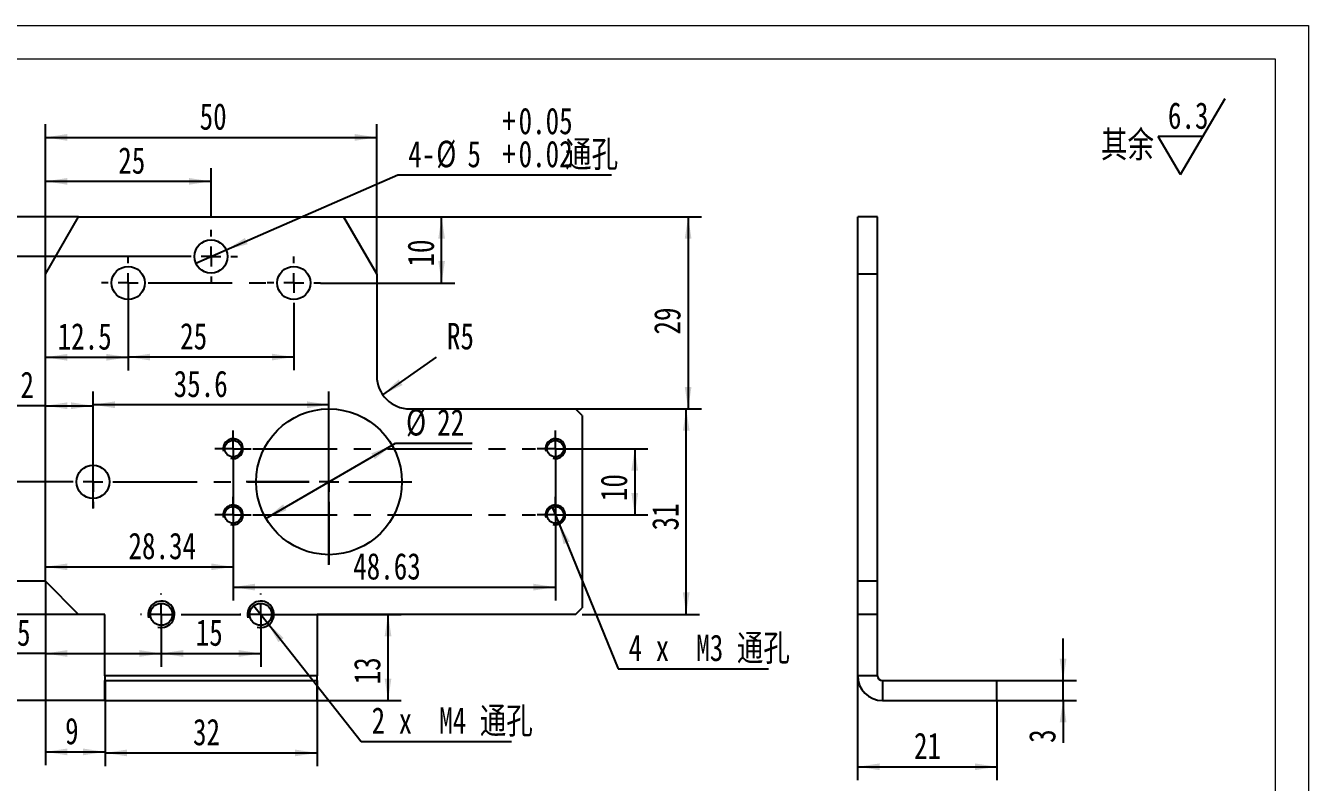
# Model space of a CAD drawing. Header units: millimetres. Extents: x 0 to 297, y 0 to 210.
# Drawn here: x 103.4 to 297, y 95.8 to 210 of the extents above; entities that cross this region are included whole.
import ezdxf

# ---------------------------------------------------------------- set-up
doc = ezdxf.new("R2010")
doc.units = ezdxf.units.MM
doc.linetypes.add('CENTERX2', pattern=[20.32, 12.7, -2.54, 2.54, -2.54])
for name, color, linetype in [('02', 1, 'Continuous'), ('05', 4, 'CENTERX2'), ('06', 5, 'Continuous'), ('12', 3, 'Continuous')]:
    doc.layers.add(name, color=color, linetype=linetype)
doc.styles.add('SLDTEXTSTYLE0', font='HYSWLONGFANGSONG.TTF', dxfattribs={"bigfont": 'bigfont'})
doc.styles.add('SLDTEXTSTYLE1', font='HYSWLONGFANGSONG.TTF')
doc.dimstyles.new('SLDDIMSTYLE0', dxfattribs={"dimtxt": 4, "dimasz": 3.302, "dimexe": 0, "dimexo": 0.0625, "dimgap": 1, "dimtad": 2, "dimrnd": 1e-09, "dimzin": 12, "dimdsep": 46, "dimtxsty": 'SLDTEXTSTYLE1', "dimsah": 1, "dimcen": 0.09, "dimadec": 0, "dimazin": 3, "dimtfac": 1, "dimtofl": 0, "dimtmove": 0, "dimatfit": 3, "dimfxl": 1, "dimfrac": 2, "dimtolj": 1, "dimtzin": 12, "dimarcsym": 0})
doc.dimstyles.new('SLDDIMSTYLE1', dxfattribs={"dimtxt": 4, "dimasz": 3.302, "dimexe": 0, "dimexo": 0.0625, "dimgap": 1, "dimtad": 2, "dimrnd": 1e-09, "dimzin": 12, "dimdsep": 46, "dimtxsty": 'SLDTEXTSTYLE1', "dimsah": 1, "dimcen": 0.09, "dimadec": 0, "dimazin": 3, "dimtfac": 1, "dimtmove": 0, "dimatfit": 0, "dimfxl": 1, "dimfrac": 2, "dimtolj": 1, "dimtzin": 12, "dimarcsym": 0})
doc.dimstyles.new('SLDDIMSTYLE2', dxfattribs={"dimtxt": 4, "dimasz": 3.302, "dimexe": 0, "dimexo": 0.0625, "dimgap": 1, "dimtad": 0, "dimtih": 1, "dimtoh": 1, "dimrnd": 1e-09, "dimzin": 12, "dimdsep": 46, "dimtxsty": 'SLDTEXTSTYLE1', "dimblk1": 'NONE', "dimsah": 1, "dimcen": 0, "dimadec": 0, "dimazin": 3, "dimtol": 1, "dimtp": 0.05, "dimtm": -0.02, "dimtfac": 1, "dimtmove": 0, "dimatfit": 3, "dimldrblk": 'NONE', "dimfxl": 1, "dimfrac": 2, "dimtolj": 1, "dimarcsym": 0})
doc.dimstyles.new('SLDDIMSTYLE3', dxfattribs={"dimtxt": 4, "dimasz": 3.302, "dimexe": 0, "dimexo": 0.0625, "dimgap": 1, "dimtad": 0, "dimtih": 1, "dimtoh": 1, "dimrnd": 1e-09, "dimzin": 12, "dimdsep": 46, "dimtxsty": 'SLDTEXTSTYLE1', "dimsah": 1, "dimcen": 0, "dimadec": 0, "dimazin": 3, "dimtfac": 1, "dimtmove": 0, "dimatfit": 3, "dimfxl": 1, "dimfrac": 2, "dimtolj": 1, "dimtzin": 12, "dimarcsym": 0})
doc.dimstyles.new('SLDDIMSTYLE4', dxfattribs={"dimtxt": 4, "dimasz": 3.302, "dimexe": 0, "dimexo": 0.0625, "dimgap": 1, "dimtad": 0, "dimtih": 1, "dimtoh": 1, "dimrnd": 1e-09, "dimzin": 12, "dimdsep": 46, "dimtxsty": 'SLDTEXTSTYLE1', "dimsah": 1, "dimcen": 0, "dimadec": 0, "dimazin": 3, "dimtfac": 1, "dimtofl": 0, "dimtmove": 1, "dimatfit": 3, "dimfxl": 1, "dimfrac": 2, "dimtolj": 1, "dimtzin": 12, "dimarcsym": 0})
doc.dimstyles.new('SLDDIMSTYLE5', dxfattribs={"dimtxt": 4, "dimasz": 3.302, "dimexe": 0, "dimexo": 0.0625, "dimgap": 1, "dimtad": 0, "dimtih": 1, "dimtoh": 1, "dimdec": 0, "dimrnd": 1e-09, "dimzin": 12, "dimdsep": 46, "dimtxsty": 'SLDTEXTSTYLE1', "dimblk1": 'NONE', "dimsah": 1, "dimcen": 0, "dimadec": 0, "dimazin": 3, "dimtfac": 1, "dimtmove": 0, "dimatfit": 3, "dimldrblk": 'NONE', "dimfxl": 1, "dimfrac": 2, "dimtolj": 1, "dimtzin": 12, "dimarcsym": 0})

# ---------------------------------------------------------------- blocks, each defined once
blk = doc.blocks.new('SW_SFSYMBOL_0')
at = {"layer": '12', "color": 0}
for p, q in [((1.88, -5.71), (8.62, 5.71)), ((1.88, -5.71), (-1.49, 0)), ((5.25, 0), (-1.49, 0))]:
    blk.add_line(p, q, dxfattribs=at)
at = {"layer": '12', "color": 0, "insert": (0, 5.16), "char_height": 4, "attachment_point": 1, "style": 'SLDTEXTSTYLE1'}
blk.add_mtext('6.3', dxfattribs=at)
blk = doc.blocks.new('_D')
at = {"layer": '12', "transparency": 16777216}
for p, q in [((115.42, 111.17), (115.42, 98.26)), ((147.42, 111.17), (147.42, 98.26)), ((115.42, 100.26), (147.42, 100.26))]:
    blk.add_line(p, q, dxfattribs=at)
for points in [[(115.42, 100.26), (118.72, 99.76), (118.72, 100.77)], [(147.42, 100.26), (144.11, 100.77), (144.11, 99.76)]]:
    blk.add_solid(points, dxfattribs=at)
at = {"layer": '12', "transparency": 16777216, "insert": (128.7, 105.42, -10.5), "char_height": 4, "attachment_point": 1, "style": 'SLDTEXTSTYLE1'}
blk.add_mtext('32', dxfattribs=at)
blk = doc.blocks.new('_D_1')
at = {"layer": '12', "transparency": 16777216}
for p, q in [((106.42, 172.51), (106.42, 188.51)), ((131.42, 181.17), (131.42, 188.51)), ((131.42, 186.51), (106.42, 186.51))]:
    blk.add_line(p, q, dxfattribs=at)
for points in [[(106.42, 186.51), (109.72, 186), (109.72, 187.01)], [(131.42, 186.51), (128.11, 187.01), (128.11, 186)]]:
    blk.add_solid(points, dxfattribs=at)
at = {"layer": '12', "transparency": 16777216, "insert": (117.42, 191.66, -10.5), "char_height": 4, "attachment_point": 1, "style": 'SLDTEXTSTYLE1'}
blk.add_mtext('25', dxfattribs=at)
blk = doc.blocks.new('_D_2')
at = {"layer": '12', "transparency": 16777216}
for p, q in [((92.89, 126.17), (92.89, 132.52)), ((106.42, 126.17), (90.89, 126.17)), ((92.89, 126.17), (92.89, 121.17)), ((111.42, 121.17), (90.89, 121.17)), ((92.89, 121.17), (92.89, 114.82))]:
    blk.add_line(p, q, dxfattribs=at)
for points in [[(92.89, 126.17), (93.4, 129.48), (92.38, 129.48)], [(92.89, 121.17), (92.38, 117.87), (93.4, 117.87)]]:
    blk.add_solid(points, dxfattribs=at)
at = {"layer": '12', "transparency": 16777216, "insert": (87.73, 122.09, -10.5), "char_height": 4, "attachment_point": 1, "rotation": 90, "style": 'SLDTEXTSTYLE1'}
blk.add_mtext('5', dxfattribs=at)
blk = doc.blocks.new('_D_3')
at = {"layer": '12', "transparency": 16777216}
for p, q in [((111.42, 181.17), (83.44, 181.17)), ((85.44, 181.17), (85.44, 121.17)), ((111.42, 121.17), (83.44, 121.17))]:
    blk.add_line(p, q, dxfattribs=at)
for points in [[(85.44, 181.17), (84.93, 177.87), (85.94, 177.87)], [(85.44, 121.17), (85.94, 124.48), (84.93, 124.48)]]:
    blk.add_solid(points, dxfattribs=at)
at = {"layer": '12', "transparency": 16777216, "insert": (80.28, 145.01, -10.5), "char_height": 4, "attachment_point": 1, "rotation": 90, "style": 'SLDTEXTSTYLE1'}
blk.add_mtext('60', dxfattribs=at)
blk = doc.blocks.new('_D_4')
at = {"layer": '12', "transparency": 16777216}
for p, q in [((187.42, 152.17), (205.13, 152.17)), ((203.13, 121.17), (203.13, 152.17)), ((187.42, 121.17), (205.13, 121.17))]:
    blk.add_line(p, q, dxfattribs=at)
for points in [[(203.13, 152.17), (202.62, 148.87), (203.64, 148.87)], [(203.13, 121.17), (203.64, 124.48), (202.62, 124.48)]]:
    blk.add_solid(points, dxfattribs=at)
at = {"layer": '12', "transparency": 16777216, "insert": (197.97, 133.83, -10.5), "char_height": 4, "attachment_point": 1, "rotation": 90, "style": 'SLDTEXTSTYLE1'}
blk.add_mtext('31', dxfattribs=at)
blk = doc.blocks.new('_D_5')
at = {"layer": '12', "transparency": 16777216}
for p, q in [((113.62, 137.17), (113.62, 154.8)), ((149.22, 128.67), (149.22, 154.8)), ((149.22, 152.8), (113.62, 152.8))]:
    blk.add_line(p, q, dxfattribs=at)
for points in [[(113.62, 152.8), (116.92, 152.29), (116.92, 153.31)], [(149.22, 152.8), (145.91, 153.31), (145.91, 152.29)]]:
    blk.add_solid(points, dxfattribs=at)
at = {"layer": '12', "transparency": 16777216, "insert": (125.78, 157.96, -10.5), "char_height": 4, "attachment_point": 1, "style": 'SLDTEXTSTYLE1'}
blk.add_mtext('35.6', dxfattribs=at)
blk = doc.blocks.new('_D_6')
at = {"layer": '12', "transparency": 16777216}
for p, q in [((111.42, 181.17), (90.89, 181.17)), ((92.89, 181.17), (92.89, 141.17)), ((109.62, 141.17), (90.89, 141.17))]:
    blk.add_line(p, q, dxfattribs=at)
for points in [[(92.89, 181.17), (92.38, 177.87), (93.4, 177.87)], [(92.89, 141.17), (93.4, 144.48), (92.38, 144.48)]]:
    blk.add_solid(points, dxfattribs=at)
at = {"layer": '12', "transparency": 16777216, "insert": (87.73, 154.68, -10.5), "char_height": 4, "attachment_point": 1, "rotation": 90, "style": 'SLDTEXTSTYLE1'}
blk.add_mtext('40', dxfattribs=at)
blk = doc.blocks.new('_D_7')
at = {"layer": '12', "transparency": 16777216}
for p, q in [((101.45, 181.17), (101.45, 187.52)), ((111.42, 181.17), (99.45, 181.17)), ((101.45, 175.17), (101.45, 181.17)), ((127.42, 175.17), (99.45, 175.17)), ((101.45, 175.17), (101.45, 168.82))]:
    blk.add_line(p, q, dxfattribs=at)
for points in [[(101.45, 181.17), (101.96, 184.48), (100.94, 184.48)], [(101.45, 175.17), (100.94, 171.87), (101.96, 171.87)]]:
    blk.add_solid(points, dxfattribs=at)
at = {"layer": '12', "transparency": 16777216, "insert": (96.3, 176.64, -10.5), "char_height": 4, "attachment_point": 1, "rotation": 90, "style": 'SLDTEXTSTYLE1'}
blk.add_mtext('6', dxfattribs=at)
blk = doc.blocks.new('_D_8')
at = {"layer": '12', "transparency": 16777216}
for p, q in [((133.71, 176.17), (159.6, 187.47)), ((159.6, 187.47), (191.84, 187.47)), ((129.12, 174.17), (133.71, 176.17))]:
    blk.add_line(p, q, dxfattribs=at)
blk.add_solid([(133.71, 176.17), (136.94, 177.03), (136.53, 177.96)], dxfattribs=at)
at = {"layer": '12', "transparency": 16777216, "char_height": 4, "attachment_point": 1}
for s, insert, style in [('0.05', (177.83, 197.62, -10.5), 'SLDTEXTSTYLE1'), ('+', (175.37, 197.62, -10.5), 'SLDTEXTSTYLE1'), ('4-', (161.19, 192.63, -10.5), 'SLDTEXTSTYLE1'), ('%%c', (165.41, 192.64, -10.5), 'SLDTEXTSTYLE1'), ('5', (170.11, 192.63, -10.5), 'SLDTEXTSTYLE1'), ('+', (175.37, 192.64, -10.5), 'SLDTEXTSTYLE1'), ('0.02', (177.83, 192.64, -10.5), 'SLDTEXTSTYLE1'), ('通孔', (184.85, 192.63, -10.5), 'SLDTEXTSTYLE0')]:
    blk.add_mtext(s, dxfattribs=dict(at, insert=insert, style=style))
blk = doc.blocks.new('_NONE')
blk = doc.blocks.new('_D_9')
at = {"layer": '12', "transparency": 16777216}
for p, q in [((118.92, 167.17), (118.92, 158)), ((143.92, 167.17), (143.92, 158)), ((143.92, 160), (118.92, 160))]:
    blk.add_line(p, q, dxfattribs=at)
for points in [[(118.92, 160), (122.22, 159.49), (122.22, 160.5)], [(143.92, 160), (140.61, 160.5), (140.61, 159.49)]]:
    blk.add_solid(points, dxfattribs=at)
at = {"layer": '12', "transparency": 16777216, "insert": (126.76, 165.15, -10.5), "char_height": 4, "attachment_point": 1, "style": 'SLDTEXTSTYLE1'}
blk.add_mtext('25', dxfattribs=at)
blk = doc.blocks.new('_D_10')
at = {"layer": '12', "transparency": 16777216}
for p, q in [((151.42, 181.17), (168.22, 181.17)), ((166.22, 171.17), (166.22, 181.17)), ((147.92, 171.17), (168.22, 171.17))]:
    blk.add_line(p, q, dxfattribs=at)
for points in [[(166.22, 181.17), (165.71, 177.87), (166.72, 177.87)], [(166.22, 171.17), (166.72, 174.48), (165.71, 174.48)]]:
    blk.add_solid(points, dxfattribs=at)
at = {"layer": '12', "transparency": 16777216, "insert": (161.06, 173.65, -10.5), "char_height": 4, "attachment_point": 1, "rotation": 90, "style": 'SLDTEXTSTYLE1'}
blk.add_mtext('10', dxfattribs=at)
blk = doc.blocks.new('_D_11')
at = {"layer": '12', "transparency": 16777216}
for p, q in [((139.7, 135.66), (158.74, 146.68)), ((158.74, 146.68), (159.26, 146.99)), ((159.26, 146.99), (170.81, 146.99))]:
    blk.add_line(p, q, dxfattribs=at)
for points in [[(158.74, 146.68), (155.62, 145.47), (156.13, 144.59)], [(139.7, 135.66), (142.81, 136.88), (142.3, 137.76)]]:
    blk.add_solid(points, dxfattribs=at)
at = {"layer": '12', "transparency": 16777216, "char_height": 4, "attachment_point": 1, "style": 'SLDTEXTSTYLE1'}
for s, insert in [('%%c', (160.85, 152.16, -7.5)), ('22', (165.55, 152.14, -7.5))]:
    blk.add_mtext(s, dxfattribs=dict(at, insert=insert))
blk = doc.blocks.new('_D_12')
at = {"layer": '12', "transparency": 16777216}
blk.add_line((157.33, 154.3), (165.43, 160), dxfattribs=at)
blk.add_solid([(157.33, 154.3), (160.32, 155.78), (159.73, 156.61)], dxfattribs=at)
at = {"layer": '12', "transparency": 16777216, "insert": (167.02, 165.15, -7.5), "char_height": 4, "attachment_point": 1, "style": 'SLDTEXTSTYLE1'}
blk.add_mtext('R5', dxfattribs=at)
blk = doc.blocks.new('_D_13')
at = {"layer": '12', "transparency": 16777216}
for p, q in [((111.42, 181.17), (76.42, 181.17)), ((78.42, 108.17), (78.42, 181.17)), ((115.42, 108.17), (76.42, 108.17))]:
    blk.add_line(p, q, dxfattribs=at)
for points in [[(78.42, 181.17), (77.91, 177.87), (78.92, 177.87)], [(78.42, 108.17), (78.92, 111.48), (77.91, 111.48)]]:
    blk.add_solid(points, dxfattribs=at)
at = {"layer": '12', "transparency": 16777216, "insert": (73.26, 142.36, -10.5), "char_height": 4, "attachment_point": 1, "rotation": 90, "style": 'SLDTEXTSTYLE1'}
blk.add_mtext('73', dxfattribs=at)
blk = doc.blocks.new('_D_14')
at = {"layer": '12', "transparency": 16777216}
for p, q in [((118.92, 171.17), (118.92, 157.96)), ((106.42, 159.96), (118.92, 159.96))]:
    blk.add_line(p, q, dxfattribs=at)
for points in [[(106.42, 159.96), (109.72, 159.45), (109.72, 160.47)], [(118.92, 159.96), (115.61, 160.47), (115.61, 159.45)]]:
    blk.add_solid(points, dxfattribs=at)
at = {"layer": '12', "transparency": 16777216, "insert": (108.27, 165.12, -10.5), "char_height": 4, "attachment_point": 1, "style": 'SLDTEXTSTYLE1'}
blk.add_mtext('12.5', dxfattribs=at)
blk = doc.blocks.new('_D_15')
at = {"layer": '12', "transparency": 16777216}
for p, q in [((113.62, 141.17), (113.62, 154.65)), ((106.42, 152.65), (98.58, 152.65)), ((106.42, 152.65), (113.62, 152.65))]:
    blk.add_line(p, q, dxfattribs=at)
for points in [[(106.42, 152.65), (109.72, 152.14), (109.72, 153.16)], [(113.62, 152.65), (110.31, 153.16), (110.31, 152.14)]]:
    blk.add_solid(points, dxfattribs=at)
at = {"layer": '12', "transparency": 16777216, "insert": (98.58, 157.81, -10.5), "char_height": 4, "attachment_point": 1, "style": 'SLDTEXTSTYLE1'}
blk.add_mtext('7.2', dxfattribs=at)
blk = doc.blocks.new('_D_16')
at = {"layer": '12', "transparency": 16777216}
for p, q in [((106.42, 126.17), (106.42, 98.42)), ((115.42, 108.17), (115.42, 98.42)), ((106.42, 100.42), (115.42, 100.42))]:
    blk.add_line(p, q, dxfattribs=at)
for points in [[(106.42, 100.42), (109.72, 99.91), (109.72, 100.93)], [(115.42, 100.42), (112.11, 100.93), (112.11, 99.91)]]:
    blk.add_solid(points, dxfattribs=at)
at = {"layer": '12', "transparency": 16777216, "insert": (109.4, 105.57, -10.5), "char_height": 4, "attachment_point": 1, "style": 'SLDTEXTSTYLE1'}
blk.add_mtext('9', dxfattribs=at)
blk = doc.blocks.new('_D_17')
at = {"layer": '12', "transparency": 16777216}
for p, q in [((151.42, 181.17), (205.42, 181.17)), ((203.42, 181.17), (203.42, 152.17)), ((186.42, 152.17), (205.42, 152.17))]:
    blk.add_line(p, q, dxfattribs=at)
for points in [[(203.42, 181.17), (202.91, 177.87), (203.92, 177.87)], [(203.42, 152.17), (203.92, 155.48), (202.91, 155.48)]]:
    blk.add_solid(points, dxfattribs=at)
at = {"layer": '12', "transparency": 16777216, "insert": (198.26, 163.39, -10.5), "char_height": 4, "attachment_point": 1, "rotation": 90, "style": 'SLDTEXTSTYLE1'}
blk.add_mtext('29', dxfattribs=at)
blk = doc.blocks.new('_D_18')
at = {"layer": '12', "transparency": 16777216}
for p, q in [((106.42, 172.51), (106.42, 195.14)), ((156.42, 172.51), (156.42, 195.14)), ((106.42, 193.14), (156.42, 193.14))]:
    blk.add_line(p, q, dxfattribs=at)
for points in [[(106.42, 193.14), (109.72, 192.63), (109.72, 193.65)], [(156.42, 193.14), (153.11, 193.65), (153.11, 192.63)]]:
    blk.add_solid(points, dxfattribs=at)
at = {"layer": '12', "transparency": 16777216, "insert": (129.7, 198.3, -10.5), "char_height": 4, "attachment_point": 1, "style": 'SLDTEXTSTYLE1'}
blk.add_mtext('50', dxfattribs=at)
blk = doc.blocks.new('_D_19')
at = {"layer": '12', "transparency": 16777216}
for p, q in [((183.38, 146.17), (197.36, 146.17)), ((195.36, 146.17), (195.36, 136.17)), ((183.38, 136.17), (197.36, 136.17))]:
    blk.add_line(p, q, dxfattribs=at)
for points in [[(195.36, 146.17), (194.85, 142.87), (195.87, 142.87)], [(195.36, 136.17), (195.87, 139.48), (194.85, 139.48)]]:
    blk.add_solid(points, dxfattribs=at)
at = {"layer": '12', "transparency": 16777216, "insert": (190.21, 138.26, -10.5), "char_height": 4, "attachment_point": 1, "rotation": 90, "style": 'SLDTEXTSTYLE1'}
blk.add_mtext('10', dxfattribs=at)
blk = doc.blocks.new('_D_20')
at = {"layer": '12', "transparency": 16777216}
for p, q in [((134.75, 146.17), (134.75, 123.28)), ((183.38, 146.17), (183.38, 123.28)), ((134.75, 125.28), (183.38, 125.28))]:
    blk.add_line(p, q, dxfattribs=at)
for points in [[(134.75, 125.28), (138.05, 124.77), (138.05, 125.79)], [(183.38, 125.28), (180.08, 125.79), (180.08, 124.77)]]:
    blk.add_solid(points, dxfattribs=at)
at = {"layer": '12', "transparency": 16777216, "insert": (152.87, 130.43, -10.5), "char_height": 4, "attachment_point": 1, "style": 'SLDTEXTSTYLE1'}
blk.add_mtext('48.63', dxfattribs=at)
blk = doc.blocks.new('_D_21')
at = {"layer": '12', "transparency": 16777216}
for p, q in [((134.75, 136.17), (134.75, 126.34)), ((106.42, 128.34), (134.75, 128.34))]:
    blk.add_line(p, q, dxfattribs=at)
for points in [[(106.42, 128.34), (109.72, 127.84), (109.72, 128.85)], [(134.75, 128.34), (131.45, 128.85), (131.45, 127.84)]]:
    blk.add_solid(points, dxfattribs=at)
at = {"layer": '12', "transparency": 16777216, "insert": (118.96, 133.5, -10.5), "char_height": 4, "attachment_point": 1, "style": 'SLDTEXTSTYLE1'}
blk.add_mtext('28.34', dxfattribs=at)
blk = doc.blocks.new('_D_22')
at = {"layer": '12', "transparency": 16777216}
for p, q in [((138.92, 121.17), (160.13, 121.17)), ((158.13, 108.17), (158.13, 121.17)), ((147.42, 108.17), (160.13, 108.17))]:
    blk.add_line(p, q, dxfattribs=at)
for points in [[(158.13, 121.17), (157.62, 117.87), (158.64, 117.87)], [(158.13, 108.17), (158.64, 111.48), (157.62, 111.48)]]:
    blk.add_solid(points, dxfattribs=at)
at = {"layer": '12', "transparency": 16777216, "insert": (152.97, 110.61, -10.5), "char_height": 4, "attachment_point": 1, "rotation": 90, "style": 'SLDTEXTSTYLE1'}
blk.add_mtext('13', dxfattribs=at)
blk = doc.blocks.new('_D_23')
at = {"layer": '12', "transparency": 16777216}
for p, q in [((123.92, 121.17), (123.92, 113.27)), ((138.92, 121.17), (138.92, 113.27)), ((123.92, 115.27), (138.92, 115.27))]:
    blk.add_line(p, q, dxfattribs=at)
for points in [[(123.92, 115.27), (127.22, 114.76), (127.22, 115.78)], [(138.92, 115.27), (135.61, 115.78), (135.61, 114.76)]]:
    blk.add_solid(points, dxfattribs=at)
at = {"layer": '12', "transparency": 16777216, "insert": (129.11, 120.43, -10.5), "char_height": 4, "attachment_point": 1, "style": 'SLDTEXTSTYLE1'}
blk.add_mtext('15', dxfattribs=at)
blk = doc.blocks.new('_D_24')
at = {"layer": '12', "transparency": 16777216}
for p, q in [((106.42, 126.17), (106.42, 113.27)), ((123.92, 121.17), (123.92, 113.27)), ((106.42, 115.27), (96.02, 115.27)), ((106.42, 115.27), (123.92, 115.27))]:
    blk.add_line(p, q, dxfattribs=at)
for points in [[(106.42, 115.27), (109.72, 114.76), (109.72, 115.78)], [(123.92, 115.27), (120.61, 115.78), (120.61, 114.76)]]:
    blk.add_solid(points, dxfattribs=at)
at = {"layer": '12', "transparency": 16777216, "insert": (96.02, 120.43, -10.5), "char_height": 4, "attachment_point": 1, "style": 'SLDTEXTSTYLE1'}
blk.add_mtext('17.5', dxfattribs=at)
blk = doc.blocks.new('_D_25')
at = {"layer": '12', "transparency": 16777216}
for p, q in [((182.91, 137.33), (183.85, 135.02)), ((183.85, 135.02), (192.85, 112.97)), ((192.85, 112.97), (215.56, 112.97))]:
    blk.add_line(p, q, dxfattribs=at)
blk.add_solid([(183.85, 135.02), (184.63, 131.77), (185.57, 132.15)], dxfattribs=at)
at = {"layer": '12', "transparency": 16777216, "insert": (194.44, 118.13, -10.5), "char_height": 4, "attachment_point": 1, "style": 'SLDTEXTSTYLE0'}
blk.add_mtext('4 x  M3 通孔', dxfattribs=at)
blk = doc.blocks.new('_D_26')
at = {"layer": '12', "transparency": 16777216}
for p, q in [((137.89, 122.47), (139.94, 119.88)), ((139.94, 119.88), (154.06, 101.99)), ((154.06, 101.99), (176.77, 101.99))]:
    blk.add_line(p, q, dxfattribs=at)
blk.add_solid([(139.94, 119.88), (141.59, 116.97), (142.38, 117.6)], dxfattribs=at)
at = {"layer": '12', "transparency": 16777216, "insert": (155.65, 107.15, -10.5), "char_height": 4, "attachment_point": 1, "style": 'SLDTEXTSTYLE0'}
blk.add_mtext('2 x  M4 通孔', dxfattribs=at)
blk = doc.blocks.new('SW_CENTERMARKSYMBOL_0')
at = {"layer": '05', "color": 0}
for p, q in [((0, 3), (0, 4)), ((-3, 0), (-4, 0)), ((0, 0), (-1.5, 0)), ((0, 0), (0, 1.5)), ((0, 0), (0, -1.5)), ((0, 0), (1.5, 0)), ((3, 0), (4, 0)), ((0, -3), (0, -4))]:
    blk.add_line(p, q, dxfattribs=at)
blk = doc.blocks.new('SW_CENTERMARKSYMBOL_1')
at = {"layer": '05', "color": 0}
for p, q in [((0, 3), (0, 4)), ((-3, 0), (-4, 0)), ((0, 0), (-1.5, 0)), ((0, 0), (0, 1.5)), ((0, 0), (0, -1.5)), ((0, 0), (1.5, 0)), ((3, 0), (4, 0)), ((0, -3), (0, -4))]:
    blk.add_line(p, q, dxfattribs=at)
blk = doc.blocks.new('SW_CENTERMARKSYMBOL_2')
at = {"layer": '05', "color": 0}
for p, q in [((0, 3), (0, 4)), ((-3, 0), (-4, 0)), ((0, 0), (-1.5, 0)), ((0, 0), (0, 1.5)), ((0, 0), (0, -1.5)), ((0, 0), (1.5, 0)), ((3, 0), (4, 0)), ((0, -3), (0, -4))]:
    blk.add_line(p, q, dxfattribs=at)
blk = doc.blocks.new('SW_CENTERMARKSYMBOL_3')
at = {"layer": '05', "color": 0}
for p, q in [((0, 3), (0, 4)), ((-3, 0), (-4, 0)), ((0, 0), (-1.5, 0)), ((0, 0), (0, 1.5)), ((0, 0), (0, -1.5)), ((0, 0), (1.5, 0)), ((3, 0), (4, 0)), ((0, -3), (0, -4))]:
    blk.add_line(p, q, dxfattribs=at)
blk = doc.blocks.new('SW_CENTERMARKSYMBOL_4')
at = {"layer": '05', "color": 0}
for p, q in [((0, 3), (0, 12.5)), ((-3, 0), (-12.5, 0)), ((0, 0), (-1.5, 0)), ((0, 0), (0, 1.5)), ((0, 0), (0, -1.5)), ((0, 0), (1.5, 0)), ((3, 0), (12.5, 0)), ((0, -3), (0, -12.5))]:
    blk.add_line(p, q, dxfattribs=at)
blk = doc.blocks.new('SW_CENTERMARKSYMBOL_5')
at = {"layer": '05', "color": 0}
for p, q in [((0, 1.5), (0, 2.75)), ((-1.5, 0), (-2.75, 0)), ((0, 0), (-1.5, 0)), ((0, 0), (0, 1.5)), ((0, 0), (0, -1.5)), ((0, 0), (1.5, 0)), ((1.5, 0), (2.75, 0)), ((0, -1.5), (0, -2.75))]:
    blk.add_line(p, q, dxfattribs=at)
blk = doc.blocks.new('SW_CENTERMARKSYMBOL_6')
at = {"layer": '05', "color": 0}
for p, q in [((0, 1.5), (0, 2.75)), ((-1.5, 0), (-2.75, 0)), ((0, 0), (-1.5, 0)), ((0, 0), (0, 1.5)), ((0, 0), (0, -1.5)), ((0, 0), (1.5, 0)), ((1.5, 0), (2.75, 0)), ((0, -1.5), (0, -2.75))]:
    blk.add_line(p, q, dxfattribs=at)
blk = doc.blocks.new('SW_CENTERMARKSYMBOL_7')
at = {"layer": '05', "color": 0}
for p, q in [((0, 1.5), (0, 2.75)), ((-1.5, 0), (-2.75, 0)), ((0, 0), (-1.5, 0)), ((0, 0), (0, 1.5)), ((0, 0), (0, -1.5)), ((0, 0), (1.5, 0)), ((1.5, 0), (2.75, 0)), ((0, -1.5), (0, -2.75))]:
    blk.add_line(p, q, dxfattribs=at)
blk = doc.blocks.new('SW_CENTERMARKSYMBOL_8')
at = {"layer": '05', "color": 0}
for p, q in [((0, 1.5), (0, 2.75)), ((-1.5, 0), (-2.75, 0)), ((0, 0), (-1.5, 0)), ((0, 0), (0, 1.5)), ((0, 0), (0, -1.5)), ((0, 0), (1.5, 0)), ((1.5, 0), (2.75, 0)), ((0, -1.5), (0, -2.75))]:
    blk.add_line(p, q, dxfattribs=at)
blk = doc.blocks.new('SW_CENTERMARKSYMBOL_9')
at = {"layer": '05', "color": 0}
for p, q in [((0, 3), (0, 3.15)), ((-3, 0), (-3.15, 0)), ((0, 0), (-1.5, 0)), ((0, 0), (0, 1.5)), ((0, 0), (0, -1.5)), ((0, 0), (1.5, 0)), ((3, 0), (3.15, 0)), ((0, -3), (0, -3.15))]:
    blk.add_line(p, q, dxfattribs=at)
blk = doc.blocks.new('SW_CENTERMARKSYMBOL_10')
at = {"layer": '05', "color": 0}
for p, q in [((0, 3), (0, 3.15)), ((-3, 0), (-3.15, 0)), ((0, 0), (-1.5, 0)), ((0, 0), (0, 1.5)), ((0, 0), (0, -1.5)), ((0, 0), (1.5, 0)), ((3, 0), (3.15, 0)), ((0, -3), (0, -3.15))]:
    blk.add_line(p, q, dxfattribs=at)
blk = doc.blocks.new('SW_CENTERMARKSYMBOL_11')
at = {"layer": '05', "color": 0}
for p, q in [((0, 3), (0, 4)), ((25, 3), (25, 4)), ((-3, 0), (-4, 0)), ((0, 0), (-1.5, 0)), ((0, 0), (0, 1.5)), ((0, 0), (0, -1.5)), ((0, 0), (1.5, 0)), ((3, 0), (22, 0)), ((25, 0), (23.5, 0)), ((25, 0), (25, 1.5)), ((25, 0), (25, -1.5)), ((25, 0), (26.5, 0)), ((28, 0), (29, 0)), ((0, -3), (0, -4)), ((25, -3), (25, -4)), ((30.3, -27), (30.3, -17.5)), ((-5.3, -27), (-5.3, -26)), ((-5.3, -30), (-5.3, -28.5)), ((30.3, -30), (30.3, -28.5)), ((-8.3, -30), (-9.3, -30)), ((-5.3, -30), (-6.8, -30)), ((-5.3, -30), (-5.3, -31.5)), ((-5.3, -30), (-3.8, -30)), ((-2.3, -30), (27.3, -30)), ((30.3, -30), (28.8, -30)), ((30.3, -30), (30.3, -31.5)), ((30.3, -30), (31.8, -30)), ((33.3, -30), (42.8, -30)), ((-5.3, -33), (-5.3, -34)), ((30.3, -33), (30.3, -42.5))]:
    blk.add_line(p, q, dxfattribs=at)
blk = doc.blocks.new('SW_CENTERMARKSYMBOL_12')
at = {"layer": '05', "color": 0}
for p, q in [((0, 1.5), (0, 2.75)), ((48.63, 1.5), (48.63, 2.75)), ((0, 0), (-1.5, 0)), ((0, 0), (0, 1.5)), ((0, 0), (1.5, 0)), ((0, 0), (0, -1.5)), ((3, 0), (45.63, 0)), ((48.63, 0), (47.13, 0)), ((48.63, 0), (48.63, 1.5)), ((48.63, 0), (50.13, 0)), ((48.63, 0), (48.63, -1.5)), ((50.13, 0), (51.38, 0)), ((-1.5, 0), (-2.75, 0)), ((0, -3), (0, -7)), ((48.63, -3), (48.63, -7)), ((0, -10), (0, -8.5)), ((48.63, -10), (48.63, -8.5)), ((-1.5, -10), (-2.75, -10)), ((0, -10), (-1.5, -10)), ((0, -10), (1.5, -10)), ((0, -10), (0, -11.5)), ((0, -11.5), (0, -12.75)), ((3, -10), (45.63, -10)), ((48.63, -10), (47.13, -10)), ((48.63, -10), (50.13, -10)), ((48.63, -10), (48.63, -11.5)), ((48.63, -11.5), (48.63, -12.75)), ((50.13, -10), (51.38, -10))]:
    blk.add_line(p, q, dxfattribs=at)
blk = doc.blocks.new('SW_CENTERMARKSYMBOL_13')
at = {"layer": '05', "color": 0}
for p, q in [((0, 3), (0, 3.15)), ((15, 3), (15, 3.15)), ((-3, 0), (-3.15, 0)), ((0, 0), (-1.5, 0)), ((0, 0), (0, 1.5)), ((0, 0), (0, -1.5)), ((0, 0), (1.5, 0)), ((3, 0), (12, 0)), ((15, 0), (15, 1.5)), ((15, 0), (13.5, 0)), ((15, 0), (15, -1.5)), ((15, 0), (16.5, 0)), ((18, 0), (18.15, 0)), ((0, -3), (0, -3.15)), ((15, -3), (15, -3.15))]:
    blk.add_line(p, q, dxfattribs=at)
blk = doc.blocks.new('_D_27')
at = {"layer": '12', "transparency": 16777216}
for p, q in [((229, 111.91), (229, 96.17)), ((250, 108.17), (250, 96.17)), ((229, 98.17), (250, 98.17))]:
    blk.add_line(p, q, dxfattribs=at)
for points in [[(229, 98.17), (232.3, 97.67), (232.3, 98.68)], [(250, 98.17), (246.7, 98.68), (246.7, 97.67)]]:
    blk.add_solid(points, dxfattribs=at)
at = {"layer": '12', "transparency": 16777216, "insert": (237.5, 103.33, 15.5), "char_height": 4, "attachment_point": 1, "style": 'SLDTEXTSTYLE1'}
blk.add_mtext('21', dxfattribs=at)
blk = doc.blocks.new('_D_28')
at = {"layer": '12', "transparency": 16777216}
for p, q in [((260, 111.17), (260, 117.52)), ((250, 111.17), (262, 111.17)), ((260, 108.17), (260, 111.17)), ((250, 108.17), (262, 108.17)), ((260, 108.17), (260, 101.78))]:
    blk.add_line(p, q, dxfattribs=at)
for points in [[(260, 111.17), (260.51, 114.48), (259.49, 114.48)], [(260, 108.17), (259.49, 104.87), (260.51, 104.87)]]:
    blk.add_solid(points, dxfattribs=at)
at = {"layer": '12', "transparency": 16777216, "insert": (254.85, 101.78, 15.5), "char_height": 4, "attachment_point": 1, "rotation": 90, "style": 'SLDTEXTSTYLE1'}
blk.add_mtext('3', dxfattribs=at)

msp = doc.modelspace()

# ---------------------------------------------------------------- linework, layer by layer
for p, q in [((106.416, 172.513), (111.416, 181.173)), ((111.416, 181.173), (151.416, 181.173)), ((151.416, 181.173), (156.416, 172.513)), ((232.003, 181.173), (229.003, 181.173)), ((229.003, 172.513), (229.003, 181.173)), ((232.003, 172.513), (232.003, 181.173)), ((106.416, 126.173), (106.416, 172.513)), ((156.416, 172.513), (156.416, 157.173)), ((232.003, 172.513), (229.003, 172.513)), ((229.003, 126.173), (229.003, 172.513)), ((232.003, 126.173), (232.003, 172.513)), ((161.416, 152.173), (186.416, 152.173)), ((187.416, 151.173), (186.416, 152.173)), ((187.416, 151.173), (187.416, 122.173)), ((111.416, 121.173), (106.416, 126.173)), ((232.003, 126.173), (229.003, 126.173)), ((229.003, 121.173), (229.003, 126.173)), ((232.003, 121.173), (232.003, 126.173)), ((186.416, 121.173), (187.416, 122.173)), ((115.416, 121.173), (111.416, 121.173)), ((115.416, 111.91), (115.416, 121.173)), ((186.416, 121.173), (147.416, 121.173)), ((147.416, 121.173), (147.416, 111.91)), ((232.003, 121.173), (229.003, 121.173)), ((229.003, 111.91), (229.003, 121.173)), ((232.003, 111.91), (232.003, 121.173)), ((115.416, 111.91), (115.416, 111.173)), ((147.416, 111.91), (115.416, 111.91)), ((115.416, 108.173), (115.416, 111.173)), ((115.416, 111.173), (147.416, 111.173)), ((147.416, 111.173), (147.416, 111.91)), ((147.416, 108.173), (147.416, 111.173)), ((232.003, 111.91), (229.003, 111.91)), ((232.739, 111.173), (232.739, 108.173)), ((232.739, 111.173), (250.003, 111.173)), ((250.003, 108.173), (250.003, 111.173)), ((115.416, 108.173), (147.416, 108.173)), ((232.739, 108.173), (250.003, 108.173))]:
    msp.add_line(p, q)
for centre, radius in [((131.416, 175.173), 2.5), ((118.916, 171.173), 2.5), ((143.916, 171.173), 2.5), ((149.216, 141.173), 11), ((134.751, 146.173), 1.25), ((183.381, 146.173), 1.25), ((113.616, 141.173), 2.5), ((134.751, 136.173), 1.25), ((183.381, 136.173), 1.25), ((123.916, 121.173), 1.65), ((138.916, 121.173), 1.65)]:
    msp.add_circle(centre, radius)
for centre, radius in [((161.416, 157.173), 5), ((232.739, 111.91), 3.737), ((232.739, 111.91), 0.737)]:
    msp.add_arc(centre, radius, 180, 270)
at = {"layer": '02'}
for centre, radius in [((134.751, 146.173), 1.5), ((183.381, 146.173), 1.5), ((134.751, 136.173), 1.5), ((183.381, 136.173), 1.5), ((123.916, 121.173), 2), ((138.916, 121.173), 2)]:
    msp.add_arc(centre, radius, 255, 195, dxfattribs=at)
at = {"layer": '06', "color": 5, "linetype": 'Continuous', "lineweight": 0, "true_color": 0x0000ff}
for p, q in [((0.011, 210), (297.011, 210)), ((297.011, 210), (297.011, 0)), ((25.011, 205), (292.011, 205)), ((292.011, 205), (292.011, 4.693))]:
    msp.add_line(p, q, dxfattribs=at)

# ---------------------------------------------------------------- block references
at = {"layer": '05'}
for name, p in [('SW_CENTERMARKSYMBOL_1', (131.416, 175.173)), ('SW_CENTERMARKSYMBOL_11', (118.916, 171.173)), ('SW_CENTERMARKSYMBOL_3', (118.916, 171.173)), ('SW_CENTERMARKSYMBOL_2', (143.916, 171.173)), ('SW_CENTERMARKSYMBOL_4', (149.216, 141.173)), ('SW_CENTERMARKSYMBOL_5', (134.751, 146.173)), ('SW_CENTERMARKSYMBOL_12', (134.751, 146.173)), ('SW_CENTERMARKSYMBOL_8', (183.381, 146.173)), ('SW_CENTERMARKSYMBOL_0', (113.616, 141.173)), ('SW_CENTERMARKSYMBOL_6', (134.751, 136.173)), ('SW_CENTERMARKSYMBOL_7', (183.381, 136.173)), ('SW_CENTERMARKSYMBOL_9', (123.916, 121.173)), ('SW_CENTERMARKSYMBOL_13', (123.916, 121.173)), ('SW_CENTERMARKSYMBOL_10', (138.916, 121.173))]:
    msp.add_blockref(name, p, dxfattribs=at)
at = {"layer": '12'}
msp.add_blockref('SW_SFSYMBOL_0', (275.82, 193.274), dxfattribs=at)

# ---------------------------------------------------------------- texts
at = {"layer": '12', "insert": (265.72, 194.097), "char_height": 4, "attachment_point": 1, "style": 'SLDTEXTSTYLE0'}
msp.add_mtext('其余', dxfattribs=at)

# ---------------------------------------------------------------- dimensions: what is measured, and where the dimension line sits
at = {"layer": '12'}
for base, p1, p2, picture, middle in [((156.416, 193.141), (106.416, 172.513), (156.416, 172.513), '_D_18', (132.326, 193.141)), ((106.416, 188.982), (131.416, 181.173), (106.416, 172.513), '_D_1', (120.047, 188.982)), ((113.616, 152.652), (106.416, 172.513), (113.616, 141.173), '_D_15', (102.082, 152.652)), ((118.916, 159.962), (106.416, 172.513), (118.916, 171.173), '_D_14', (112.65, 159.962)), ((118.916, 162.47), (143.916, 171.173), (118.916, 171.173), '_D_9', (129.392, 162.47)), ((113.616, 155.277), (149.216, 141.173), (113.616, 141.173), '_D_5', (130.159, 155.277)), ((134.751084559, 128.343869341), (106.416084559, 126.173271299), (134.751084559, 136.173271299), '_D_21', (124.219438859, 128.343869341)), ((123.916, 115.27), (106.416, 126.173), (123.916, 121.173), '_D_24', (100.397, 115.27)), ((115.416, 100.419), (106.416, 126.173), (115.416, 108.173), '_D_16', (111.146, 100.419)), ((138.916, 115.27), (123.916, 121.173), (138.916, 121.173), '_D_23', (131.744, 115.27)), ((147.416, 102.74), (115.416, 111.173), (147.416, 111.173), '_D', (131.331, 102.74)), ((250.003, 98.173), (229.003, 111.91), (250.003, 108.173), '_D_27', (240.131, 98.173))]:
    dim = msp.add_linear_dim(base=base, p1=p1, p2=p2, dimstyle='SLDDIMSTYLE0', dxfattribs=at)
    dim.commit()
    dim.dimension.update_dxf_attribs({"geometry": picture, "text_midpoint": middle, "dimtype": 160})
dim = msp.add_diameter_dim_2p(p1=(129.125, 174.174), p2=(133.707, 176.173), text='4-<>通孔', dimstyle='SLDDIMSTYLE2', dxfattribs=at)
dim.commit()
dim.dimension.update_dxf_attribs({"geometry": '_D_8', "text_midpoint": (176.515, 192.457), "dimtype": 163})
for base, p1, p2, angle, dimstyle, picture, middle in [((98.976, 181.173), (131.416, 175.173), (111.416, 181.173), 90, 'SLDDIMSTYLE1', '_D_7', (98.976, 178.392)), ((78.416, 181.173), (115.416, 108.173), (111.416, 181.173), 90, 'SLDDIMSTYLE0', '_D_13', (78.416, 144.985)), ((82.961, 121.173), (111.416, 181.173), (111.416, 121.173), 90, 'SLDDIMSTYLE0', '_D_3', (82.961, 147.639)), ((90.416, 141.173), (111.416, 181.173), (113.616, 141.173), 90, 'SLDDIMSTYLE0', '_D_6', (90.416, 157.313)), ((163.74, 181.173), (143.916, 171.173), (151.416, 181.173), 90, 'SLDDIMSTYLE0', '_D_10', (163.74, 176.283)), ((203.416, 152.173), (151.416, 181.173), (186.416, 152.173), 90, 'SLDDIMSTYLE0', '_D_17', (203.416, 166.015)), ((200.655, 152.173), (187.416, 121.173), (187.416, 152.173), 90, 'SLDDIMSTYLE0', '_D_4', (200.655, 136.465)), ((183.381, 125.278), (134.751, 146.173), (183.381, 146.173), 0, 'SLDDIMSTYLE0', '_D_20', (158.129, 125.278)), ((195.362, 136.173), (183.381, 146.173), (183.381, 136.173), 90, 'SLDDIMSTYLE0', '_D_19', (195.362, 140.893)), ((90.416, 121.173), (106.416, 126.173), (111.416, 121.173), 90, 'SLDDIMSTYLE1', '_D_2', (90.416, 123.84)), ((158.129, 121.173), (147.416, 108.173), (138.916, 121.173), 90, 'SLDDIMSTYLE0', '_D_22', (158.129, 113.239)), ((260.003, 111.173), (250.003, 108.173), (250.003, 111.173), 90, 'SLDDIMSTYLE1', '_D_28', (260.003, 103.531))]:
    dim = msp.add_linear_dim(base=base, p1=p1, p2=p2, angle=angle, dimstyle=dimstyle, dxfattribs=at)
    dim.commit()
    dim.dimension.update_dxf_attribs({"geometry": picture, "text_midpoint": middle, "dimtype": 160})
dim = msp.add_radius_dim(center=(161.416, 157.173), mpoint=(157.326, 154.297), dimstyle='SLDDIMSTYLE4', dxfattribs=at)
dim.commit()
dim.dimension.update_dxf_attribs({"geometry": '_D_12', "text_midpoint": (169.645, 162.47), "dimtype": 164})
dim = msp.add_diameter_dim_2p(p1=(158.736, 146.685), p2=(139.696, 135.662), dimstyle='SLDDIMSTYLE3', dxfattribs=at)
dim.commit()
dim.dimension.update_dxf_attribs({"geometry": '_D_11', "text_midpoint": (165.83, 150.236), "dimtype": 163})
for p1, p2, text, picture, middle in [((182.9086, 137.3305), (183.8535, 135.016), '<> x  M3 通孔\\P', '_D_25', (205.0018, 115.444)), ((137.893, 122.468), (139.939, 119.878), '<> x  M4 通孔\\P', '_D_26', (166.212, 104.467))]:
    dim = msp.add_diameter_dim_2p(p1=p1, p2=p2, text=text, dimstyle='SLDDIMSTYLE5', override={"dimpost": '<>'}, dxfattribs=at)
    dim.commit()
    dim.dimension.update_dxf_attribs({"geometry": picture, "text_midpoint": middle, "dimtype": 163})

doc.saveas('drawing.dxf')
